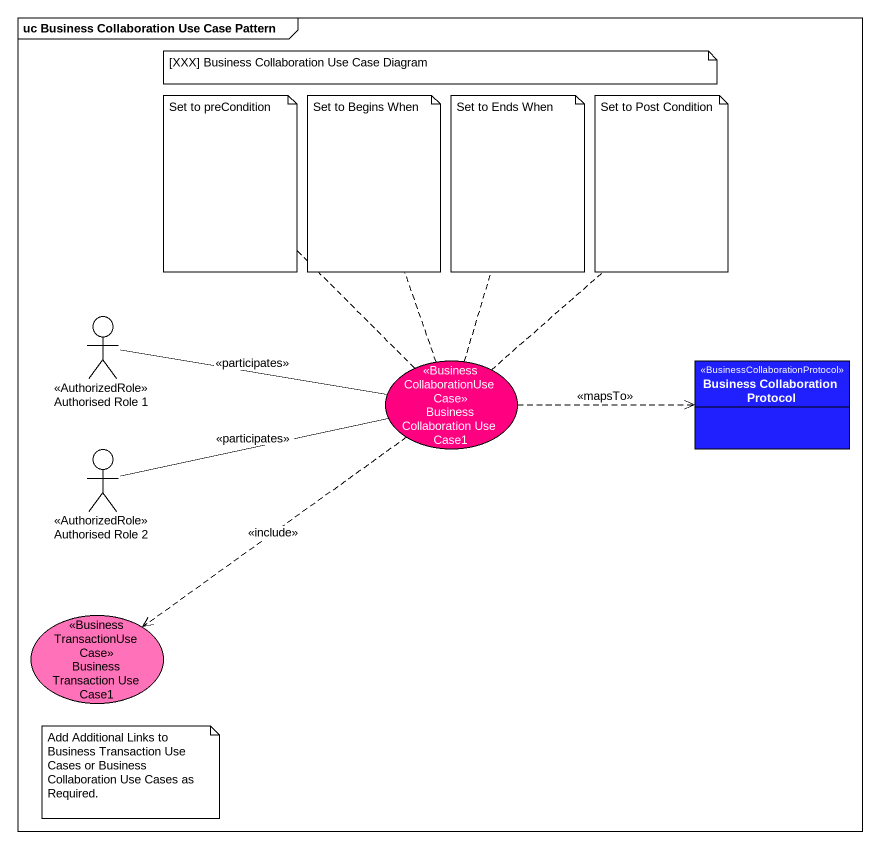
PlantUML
@startuml
mainframe uc Business Collaboration Use Case Pattern
allowmixing
hide circle
hide empty members
actor "Authorised Role 1" as Authorised_Role_1 <<AuthorizedRole>>
usecase "Business Collaboration Use Case1" as Business_Collaboration_Use <<BusinessCollaborationUseCase>> #FF0080
class "Business Collaboration Protocol" as Business_Collaboration <<BusinessCollaborationProtocol>> #2020FF
actor "Authorised Role 2" as Authorised_Role_2 <<AuthorizedRole>>
usecase "Business Transaction Use Case1" as Business_Transaction_Use <<BusinessTransactionUseCase>> #FF71B8
Authorised_Role_1 -right- Business_Collaboration_Use : <<participates>>
Business_Collaboration_Use .right.> Business_Collaboration : <<mapsTo>>
Business_Collaboration_Use ..> Business_Transaction_Use : <<include>>
Authorised_Role_2 -right- Business_Collaboration_Use : <<participates>>
note as N1
  [XXX] Business Collaboration Use Case Diagram
end note
note top of Business_Collaboration_Use : Set to preCondition
note top of Business_Collaboration_Use : Set to Begins When
note top of Business_Collaboration_Use : Set to Ends When
note top of Business_Collaboration_Use : Set to Post Condition
note as N6
  Add Additional Links to Business Transaction Use Cases or Business Collaboration Use Cases as Required.
end note
@enduml
